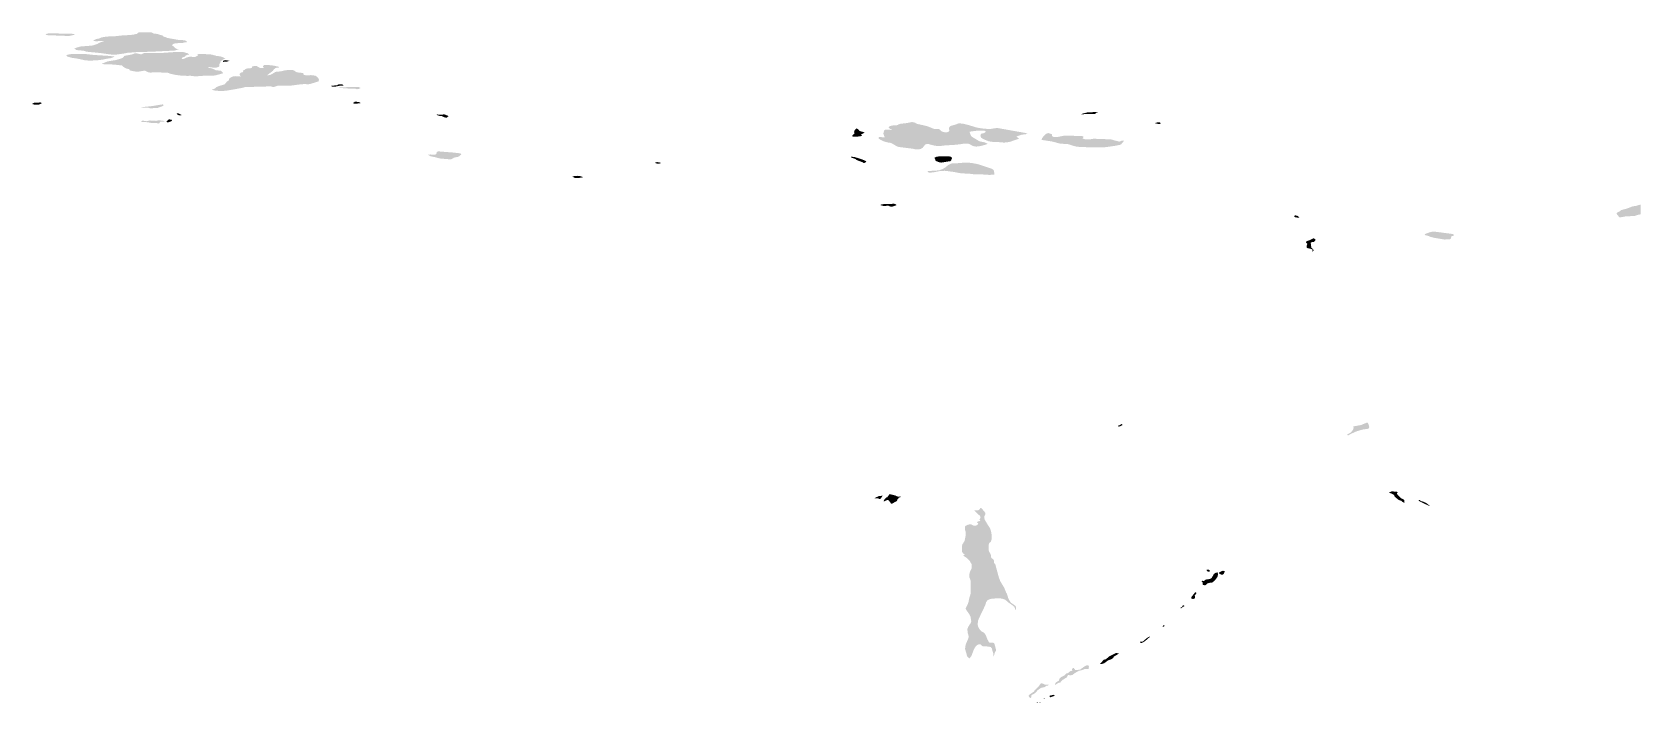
# Model space of a CAD drawing. Header units: inches. Extents: x -180 to 180, y -58 to 84.
# Drawn here: x 89.1 to 180, y 43.4 to 81.3 of the extents above; entities that cross this region are included whole.
import ezdxf

# ---------------------------------------------------------------- set-up
doc = ezdxf.new("R2010")
doc.units = ezdxf.units.IN
doc.header["$MEASUREMENT"] = 0

msp = doc.modelspace()

# ---------------------------------------------------------------- hatches: boundary and pattern name
for points in [[(91.567, 81.141), (91.223, 81.064), (89.976, 81.113), (89.919, 81.149), (89.901, 81.171), (90.07, 81.214), (91.109, 81.199), (91.478, 81.184), (91.567, 81.141)], [(96.527, 81.076), (96.563, 81.03), (96.693, 80.994), (96.755, 80.958), (97.414, 80.842), (97.703, 80.827), (97.832, 80.798), (97.87, 80.763), (97.856, 80.698), (97.747, 80.699), (97.665, 80.678), (97.221, 80.652), (97.113, 80.614), (97.025, 80.536), (97.073, 80.52), (97.115, 80.497), (97.25, 80.363), (97.287, 80.343), (97.417, 80.323), (97.298, 80.273), (97.175, 80.241), (95.856, 80.177), (94.961, 80.15), (94.661, 80.123), (94.565, 80.126), (94.328, 80.076), (93.872, 80.01), (93.655, 80.01), (93.002, 80.102), (92.202, 80.179), (92.092, 80.223), (91.892, 80.249), (91.637, 80.27), (91.524, 80.359), (91.688, 80.419), (91.897, 80.478), (92.247, 80.499), (92.578, 80.533), (92.827, 80.619), (92.981, 80.703), (93.263, 80.791), (92.773, 80.769), (92.593, 80.781), (92.61, 80.81), (92.71, 80.872), (92.765, 80.893), (92.939, 80.926), (93.065, 80.988), (93.359, 81.032), (93.497, 81.039), (93.637, 81.038), (93.889, 81.058), (94.14, 81.089), (94.375, 81.107), (94.612, 81.115), (94.838, 81.139), (95.061, 81.188), (95.16, 81.271), (95.801, 81.28), (95.902, 81.261), (95.984, 81.211), (96.075, 81.193), (96.187, 81.184), (96.471, 81.099), (96.527, 81.076)], [(92.683, 79.685), (92.441, 79.675), (92.154, 79.685), (91.684, 79.791), (91.376, 79.835), (91.126, 79.905), (91.07, 79.981), (91.229, 80.031), (91.426, 80.049), (91.752, 80.052), (92.173, 80.045), (92.593, 79.997), (93.482, 79.941), (93.803, 79.905), (93.604, 79.817), (93.382, 79.784), (93.155, 79.738), (92.926, 79.704), (92.683, 79.685)], [(97.675, 80.158), (97.904, 80.095), (98.018, 80.023), (97.907, 80.004), (97.808, 79.956), (97.76, 79.896), (97.627, 79.85), (97.591, 79.775), (97.652, 79.761), (97.725, 79.781), (97.871, 79.853), (98.065, 79.901), (98.273, 79.874), (98.353, 79.884), (98.499, 79.953), (98.472, 80.009), (98.532, 80.044), (98.596, 80.052), (98.866, 80.045), (99.295, 80.016), (99.371, 79.986), (99.473, 79.97), (99.536, 79.941), (99.727, 79.92), (99.818, 79.898), (99.947, 79.849), (100.061, 79.777), (99.916, 79.738), (99.839, 79.669), (99.805, 79.653), (99.782, 79.628), (99.771, 79.568), (99.749, 79.515), (99.721, 79.492), (99.706, 79.463), (99.722, 79.385), (99.681, 79.323), (99.537, 79.277), (99.388, 79.275), (99.167, 79.306), (99.104, 79.305), (99.042, 79.293), (99.317, 79.227), (99.517, 79.13), (99.751, 79.108), (99.815, 79.096), (99.9, 79.006), (99.929, 78.961), (99.541, 78.853), (99.44, 78.834), (98.82, 78.818), (98.411, 78.788), (98.283, 78.795), (98.054, 78.821), (97.905, 78.81), (97.689, 78.827), (97.555, 78.827), (97.248, 78.868), (96.933, 78.934), (96.871, 78.964), (96.808, 78.985), (96.43, 79.003), (96.347, 79.016), (95.796, 79.001), (95.703, 79.012), (95.531, 79.098), (95.437, 79.099), (95.133, 79.05), (95.02, 79.053), (94.791, 79.087), (94.652, 79.127), (94.632, 79.141), (94.62, 79.192), (94.482, 79.219), (94.314, 79.308), (94.219, 79.402), (93.759, 79.451), (93.479, 79.463), (93.272, 79.458), (93.071, 79.495), (93.405, 79.632), (93.847, 79.702), (94.038, 79.756), (94.257, 79.83), (94.347, 79.942), (94.719, 80.011), (94.815, 80.035), (94.947, 80.089), (94.987, 80.097), (95.281, 80.031), (95.338, 80.042), (95.391, 80.073), (95.498, 80.106), (95.858, 80.11), (96.163, 80.097), (96.277, 80.11), (96.417, 80.104), (97.121, 80.153), (97.587, 80.168), (97.675, 80.158)], [(102.885, 79.254), (102.787, 79.176), (102.746, 79.106), (102.448, 78.877), (102.412, 78.835), (102.587, 78.871), (102.748, 78.95), (102.845, 79.014), (102.95, 79.056), (103.076, 79.056), (103.199, 79.071), (103.433, 79.126), (103.673, 79.15), (103.801, 79.149), (103.926, 79.123), (104.004, 79.063), (104.091, 79.013), (104.404, 78.977), (104.449, 78.964), (104.477, 78.923), (104.452, 78.88), (104.633, 78.835), (104.881, 78.855), (105.015, 78.843), (105.146, 78.819), (105.205, 78.78), (105.256, 78.733), (105.31, 78.666), (105.343, 78.594), (105.313, 78.5), (104.833, 78.353), (104.742, 78.34), (104.519, 78.349), (104.297, 78.335), (103.719, 78.258), (103.003, 78.256), (102.797, 78.188), (102.734, 78.19), (102.673, 78.202), (102.617, 78.225), (102.18, 78.205), (101.692, 78.194), (101.204, 78.192), (101.04, 78.143), (100.541, 78.048), (100.082, 77.975), (99.845, 77.957), (99.5, 77.976), (99.392, 78.001), (99.287, 78.038), (99.439, 78.084), (99.546, 78.179), (99.678, 78.233), (100.019, 78.339), (100.058, 78.38), (100.124, 78.47), (100.163, 78.504), (100.215, 78.536), (100.257, 78.574), (100.263, 78.631), (100.284, 78.679), (100.416, 78.753), (100.516, 78.788), (100.62, 78.797), (100.876, 78.784), (100.956, 78.788), (100.898, 78.812), (100.856, 78.898), (100.865, 78.926), (100.901, 78.98), (100.965, 79.007), (101.031, 79.023), (101.068, 79.096), (101.052, 79.123), (101.149, 79.157), (101.196, 79.204), (101.31, 79.233), (101.543, 79.254), (101.555, 79.313), (101.591, 79.35), (101.643, 79.361), (101.761, 79.372), (101.824, 79.37), (101.912, 79.312), (102.005, 79.264), (102.129, 79.252), (102.251, 79.256), (102.177, 79.313), (102.181, 79.373), (102.225, 79.413), (102.282, 79.43), (102.405, 79.433), (102.79, 79.392), (103.042, 79.332), (103.098, 79.299), (103.052, 79.283), (102.94, 79.271), (102.885, 79.254)], [(100.136, 79.614), (99.915, 79.602), (99.942, 79.671), (99.956, 79.69), (100.068, 79.701), (100.142, 79.684), (100.3, 79.67), (100.136, 79.614)], [(106.27, 78.206), (106.151, 78.199), (106.024, 78.22), (106.058, 78.265), (106.351, 78.273), (106.457, 78.34), (106.64, 78.336), (106.691, 78.317), (106.72, 78.294), (106.719, 78.265), (106.679, 78.265), (106.505, 78.262), (106.472, 78.245), (106.27, 78.206)], [(107.696, 78.131), (107.606, 78.083), (107.482, 78.058), (107.344, 78.099), (107.002, 78.096), (106.416, 78.14), (106.583, 78.168), (107.508, 78.189), (107.573, 78.186), (107.696, 78.131)], [(89.514, 77.189), (89.3, 77.184), (89.179, 77.21), (89.142, 77.227), (89.2, 77.272), (89.282, 77.301), (89.616, 77.311), (89.68, 77.28), (89.666, 77.254), (89.514, 77.189)], [(107.415, 77.243), (107.302, 77.242), (107.27, 77.289), (107.366, 77.347), (107.486, 77.347), (107.594, 77.33), (107.629, 77.32), (107.665, 77.3), (107.679, 77.268), (107.415, 77.243)], [(96.285, 77.027), (96.254, 77.007), (96.21, 76.992), (96.091, 77.003), (95.855, 76.975), (95.766, 76.991), (95.681, 77.021), (95.364, 77.012), (95.27, 77.019), (95.421, 77.056), (95.854, 77.098), (96.528, 77.206), (96.562, 77.154), (96.561, 77.13), (96.424, 77.071), (96.285, 77.027)], [(96.854, 76.199), (96.798, 76.188), (96.754, 76.196), (96.739, 76.207), (96.74, 76.258), (96.833, 76.324), (96.835, 76.345), (96.878, 76.355), (96.99, 76.343), (97.045, 76.315), (97.053, 76.303), (96.974, 76.237), (96.854, 76.199)], [(97.588, 76.599), (97.535, 76.584), (97.43, 76.591), (97.342, 76.629), (97.31, 76.69), (97.382, 76.707), (97.588, 76.599)], [(112.478, 76.621), (112.633, 76.553), (112.661, 76.51), (112.614, 76.499), (112.587, 76.483), (112.575, 76.452), (112.532, 76.45), (112.395, 76.484), (112.297, 76.538), (112.154, 76.549), (112.003, 76.603), (111.969, 76.626), (112.011, 76.633), (112.281, 76.618), (112.394, 76.644), (112.478, 76.621)], [(149.15, 76.66), (148.399, 76.648), (148.448, 76.677), (148.72, 76.747), (149.406, 76.782), (149.268, 76.747), (149.205, 76.677), (149.15, 76.66)], [(96.532, 76.278), (96.614, 76.264), (96.59, 76.221), (96.487, 76.234), (96.351, 76.212), (96.353, 76.177), (96.301, 76.122), (96.109, 76.155), (95.845, 76.16), (95.679, 76.194), (95.311, 76.215), (95.322, 76.262), (95.38, 76.289), (95.594, 76.25), (95.786, 76.294), (96.151, 76.272), (96.271, 76.305), (96.532, 76.278)], [(135.949, 75.41), (135.746, 75.382), (135.452, 75.39), (135.473, 75.463), (135.523, 75.496), (135.593, 75.576), (135.561, 75.636), (135.578, 75.71), (135.614, 75.766), (135.699, 75.845), (135.788, 75.798), (135.849, 75.729), (135.905, 75.694), (136.127, 75.626), (136.169, 75.606), (135.983, 75.522), (135.965, 75.486), (136.021, 75.438), (135.949, 75.41)], [(140.049, 75.829), (140.152, 75.81), (140.274, 75.822), (140.389, 75.796), (140.496, 75.69), (140.547, 75.663), (140.602, 75.644), (140.657, 75.634), (140.816, 75.631), (140.889, 75.652), (140.944, 75.7), (140.94, 75.75), (140.927, 75.799), (140.926, 75.867), (140.95, 75.927), (140.985, 75.965), (141.033, 75.989), (141.299, 76.064), (141.485, 76.137), (141.742, 76.108), (142.001, 76.044), (142.46, 75.904), (142.67, 75.863), (142.927, 75.827), (143.185, 75.814), (143.311, 75.822), (143.56, 75.86), (143.686, 75.864), (145.255, 75.586), (145.31, 75.564), (145.36, 75.53), (145.023, 75.49), (144.803, 75.416), (144.727, 75.366), (144.814, 75.325), (144.883, 75.269), (144.408, 75.102), (144.216, 75.059), (144.02, 75.045), (143.626, 75.084), (143.396, 75.083), (143.17, 75.117), (142.922, 75.217), (142.82, 75.268), (142.729, 75.338), (142.7, 75.449), (142.734, 75.545), (142.868, 75.572), (142.986, 75.633), (143.002, 75.66), (142.942, 75.713), (142.552, 75.721), (142.308, 75.692), (142.086, 75.661), (142.151, 75.458), (142.199, 75.393), (142.265, 75.346), (142.617, 75.133), (142.697, 75.103), (142.93, 75.062), (143.128, 74.97), (142.778, 74.868), (142.626, 74.837), (142.473, 74.82), (142.378, 74.829), (142.287, 74.85), (142.184, 74.9), (142.1, 74.951), (141.987, 74.991), (141.748, 74.983), (141.53, 74.947), (141.31, 74.923), (140.661, 74.882), (140.464, 74.856), (140.268, 74.847), (140.011, 74.895), (139.758, 74.964), (139.681, 74.964), (139.606, 74.946), (139.548, 74.904), (139.512, 74.838), (139.43, 74.749), (139.326, 74.687), (139.215, 74.66), (139.099, 74.657), (138.982, 74.674), (138.866, 74.701), (138.092, 74.797), (138.001, 74.827), (137.915, 74.871), (137.683, 75.009), (137.568, 75.041), (137.447, 75.054), (137.218, 75.124), (137.006, 75.235), (136.962, 75.27), (136.948, 75.326), (136.982, 75.365), (137.166, 75.347), (137.29, 75.349), (137.215, 75.554), (137.269, 75.749), (137.358, 75.782), (137.707, 75.76), (137.594, 75.823), (137.501, 75.91), (137.561, 75.955), (137.625, 75.988), (137.774, 76.016), (137.977, 76.028), (138.039, 76.047), (138.096, 76.081), (138.208, 76.115), (138.431, 76.13), (138.814, 76.2), (138.92, 76.197), (139.018, 76.16), (139.109, 76.108), (139.211, 76.081), (139.529, 76.013), (139.743, 75.953), (140.049, 75.829)], [(146.795, 75.371), (147.06, 75.364), (147.444, 75.438), (147.497, 75.441), (148.432, 75.414), (148.509, 75.387), (148.519, 75.336), (148.489, 75.309), (148.475, 75.272), (148.59, 75.236), (148.892, 75.228), (149.083, 75.262), (149.645, 75.245), (150.104, 75.219), (150.281, 75.164), (150.417, 75.134), (150.531, 75.1), (150.613, 75.12), (150.69, 75.155), (150.757, 75.162), (150.822, 75.157), (150.646, 74.945), (150.58, 74.919), (150.331, 74.867), (149.838, 74.795), (149.597, 74.773), (149.05, 74.772), (148.297, 74.8), (148.092, 74.826), (147.972, 74.857), (147.741, 74.932), (147.627, 74.959), (147.257, 74.984), (147.144, 74.998), (146.925, 75.062), (146.703, 75.114), (146.149, 75.198), (146.186, 75.296), (146.258, 75.394), (146.343, 75.481), (146.438, 75.558), (146.537, 75.582), (146.751, 75.51), (146.748, 75.429), (146.795, 75.371)], [(152.886, 76.122), (152.786, 76.086), (152.559, 76.144), (152.643, 76.175), (152.799, 76.195), (152.835, 76.185), (152.864, 76.163), (152.886, 76.122)], [(113.387, 74.4), (113.353, 74.353), (113.299, 74.317), (113.259, 74.273), (113.19, 74.239), (112.978, 74.197), (112.811, 74.103), (112.782, 74.095), (112.196, 74.146), (112.105, 74.163), (111.912, 74.219), (111.643, 74.273), (111.503, 74.353), (111.57, 74.368), (111.638, 74.374), (111.88, 74.364), (111.949, 74.389), (111.983, 74.456), (111.989, 74.496), (112.008, 74.527), (112.084, 74.549), (112.952, 74.48), (113.286, 74.441), (113.387, 74.4)], [(124.543, 73.85), (124.482, 73.848), (124.366, 73.875), (124.336, 73.91), (124.337, 73.928), (124.43, 73.943), (124.548, 73.934), (124.637, 73.9), (124.653, 73.888), (124.543, 73.85)], [(136.197, 73.914), (136.122, 73.885), (136.051, 73.929), (135.715, 74.06), (135.633, 74.121), (135.449, 74.18), (135.402, 74.202), (135.387, 74.253), (135.628, 74.22), (136.037, 74.09), (136.259, 73.985), (136.197, 73.914)], [(142.185, 73.896), (142.435, 73.852), (142.639, 73.803), (143.344, 73.569), (143.411, 73.521), (143.464, 73.459), (143.491, 73.246), (143.451, 73.231), (143.193, 73.221), (142.842, 73.245), (142.587, 73.253), (142.342, 73.253), (142.126, 73.282), (141.597, 73.311), (141.183, 73.389), (140.754, 73.446), (140.663, 73.452), (140.392, 73.435), (140.027, 73.361), (139.925, 73.355), (139.786, 73.355), (139.686, 73.426), (139.92, 73.449), (140.155, 73.458), (140.381, 73.483), (140.594, 73.565), (140.697, 73.629), (140.884, 73.778), (140.984, 73.832), (141.085, 73.866), (141.19, 73.876), (141.312, 73.872), (141.682, 73.904), (141.932, 73.915), (142.185, 73.896)], [(141.01, 73.999), (140.507, 73.919), (140.409, 73.922), (140.183, 74.005), (140.102, 74.184), (140.194, 74.237), (140.3, 74.257), (140.407, 74.266), (140.849, 74.274), (140.944, 74.265), (141.039, 74.243), (141.079, 74.209), (141.097, 74.168), (141.047, 74.05), (141.01, 73.999)], [(120.261, 73.09), (120.008, 73.045), (119.792, 73.045), (119.64, 73.124), (119.762, 73.155), (119.964, 73.168), (120.079, 73.157), (120.237, 73.107), (120.261, 73.09)], [(137.96, 71.508), (137.712, 71.423), (137.613, 71.434), (137.512, 71.475), (137.458, 71.483), (137.403, 71.477), (137.344, 71.461), (137.266, 71.456), (137.079, 71.502), (137.064, 71.53), (137.082, 71.543), (137.129, 71.556), (137.168, 71.557), (137.282, 71.58), (137.817, 71.588), (137.858, 71.583), (137.934, 71.543), (137.96, 71.508)], [(160.719, 70.823), (160.651, 70.806), (160.505, 70.82), (160.437, 70.851), (160.44, 70.923), (160.449, 70.934), (160.566, 70.924), (160.645, 70.884), (160.719, 70.823)], [(178.862, 70.826), (178.793, 70.822), (178.648, 71.001), (178.628, 71.047), (178.684, 71.106), (178.829, 71.178), (178.891, 71.231), (179.235, 71.325), (179.548, 71.448), (179.716, 71.466), (179.886, 71.523), (180, 71.538), (180, 70.993), (179.881, 70.976), (179.648, 70.899), (179.153, 70.88), (178.862, 70.826)], [(169.201, 69.58), (168.916, 69.571), (168.348, 69.664), (168.144, 69.713), (167.993, 69.776), (167.821, 69.82), (167.789, 69.837), (167.814, 69.873), (167.865, 69.901), (168.06, 69.975), (168.196, 70.008), (168.358, 70.016), (169.375, 69.883), (169.421, 69.856), (169.434, 69.832), (169.418, 69.779), (169.332, 69.77), (169.299, 69.735), (169.263, 69.629), (169.246, 69.601), (169.201, 69.58)], [(161.467, 68.901), (161.422, 68.9), (161.456, 68.966), (161.461, 68.996), (161.364, 69.044), (161.183, 69.082), (161.137, 69.11), (161.125, 69.197), (161.165, 69.334), (161.083, 69.406), (161.111, 69.47), (161.323, 69.541), (161.41, 69.596), (161.505, 69.639), (161.521, 69.634), (161.618, 69.592), (161.609, 69.501), (161.54, 69.437), (161.374, 69.414), (161.351, 69.369), (161.373, 69.293), (161.378, 69.194), (161.394, 69.106), (161.495, 69.016), (161.517, 68.97), (161.507, 68.928), (161.467, 68.901)], [(150.59, 59.019), (150.511, 59.007), (150.472, 59.035), (150.47, 59.054), (150.592, 59.097), (150.666, 59.16), (150.713, 59.122), (150.728, 59.095), (150.59, 59.019)], [(163.635, 58.603), (163.471, 58.509), (163.447, 58.525), (163.432, 58.546), (163.427, 58.579), (163.577, 58.641), (163.727, 58.799), (163.784, 58.93), (163.767, 58.972), (163.761, 59.015), (164.202, 59.096), (164.517, 59.227), (164.573, 59.221), (164.629, 59.112), (164.662, 58.971), (164.616, 58.886), (164.279, 58.838), (163.96, 58.744), (163.635, 58.603)], [(137.179, 55.1), (137.055, 54.927), (136.969, 54.924), (136.903, 54.961), (136.765, 54.946), (136.715, 54.956), (136.795, 55.009), (136.996, 55.093), (137.078, 55.092), (137.156, 55.108), (137.179, 55.1)], [(137.941, 55.093), (138.031, 55.053), (138.172, 55.06), (138.206, 55.034), (138.096, 54.991), (138.017, 54.901), (137.991, 54.821), (137.959, 54.789), (137.87, 54.75), (137.79, 54.697), (137.721, 54.663), (137.661, 54.653), (137.526, 54.826), (137.463, 54.873), (137.276, 54.792), (137.233, 54.791), (137.275, 54.891), (137.384, 55.001), (137.436, 55.016), (137.544, 55.163), (137.577, 55.197), (137.91, 55.11), (137.941, 55.093)], [(166.65, 54.839), (166.645, 54.694), (166.521, 54.768), (166.464, 54.827), (166.382, 54.838), (166.325, 54.865), (166.23, 54.937), (166.12, 55.03), (166.082, 55.077), (166.066, 55.136), (165.992, 55.19), (165.751, 55.295), (165.83, 55.307), (165.931, 55.351), (166.212, 55.324), (166.276, 55.312), (166.23, 55.242), (166.248, 55.165), (166.404, 55.006), (166.479, 54.95), (166.577, 54.908), (166.65, 54.839)], [(168.039, 54.565), (168.081, 54.513), (167.677, 54.698), (167.488, 54.795), (167.442, 54.856), (167.512, 54.857), (167.592, 54.798), (167.711, 54.77), (167.883, 54.69), (168.039, 54.565)], [(142.761, 54.394), (142.976, 54.141), (142.986, 54.086), (142.967, 54.029), (142.927, 53.956), (142.911, 53.878), (142.936, 53.811), (142.918, 53.794), (143.096, 53.489), (143.224, 53.296), (143.26, 53.217), (143.288, 53.134), (143.325, 52.963), (143.333, 52.7), (143.324, 52.614), (143.295, 52.529), (143.264, 52.479), (143.201, 52.443), (143.172, 52.349), (143.156, 52.084), (143.191, 51.944), (143.251, 51.848), (143.295, 51.744), (143.3, 51.632), (143.321, 51.583), (143.418, 51.521), (143.455, 51.471), (143.467, 51.402), (143.473, 51.299), (143.489, 51.277), (143.534, 51.246), (143.736, 50.507), (143.816, 50.283), (144.048, 49.896), (144.141, 49.661), (144.2, 49.55), (144.24, 49.432), (144.272, 49.311), (144.341, 49.181), (144.432, 49.051), (144.607, 48.936), (144.686, 48.871), (144.707, 48.82), (144.714, 48.64), (144.673, 48.679), (144.621, 48.815), (144.536, 48.894), (144.412, 48.986), (144.284, 49.07), (144.125, 49.209), (144.049, 49.249), (143.968, 49.276), (143.819, 49.309), (143.732, 49.312), (143.382, 49.291), (143.236, 49.263), (143.105, 49.199), (143.027, 49.105), (142.972, 48.918), (142.651, 48.247), (142.574, 48.072), (142.546, 47.885), (142.557, 47.738), (142.579, 47.684), (142.67, 47.537), (142.745, 47.452), (142.801, 47.416), (142.864, 47.392), (142.905, 47.362), (142.94, 47.323), (143.006, 47.223), (143.089, 47.001), (143.178, 46.844), (143.218, 46.795), (143.319, 46.807), (143.384, 46.806), (143.447, 46.792), (143.486, 46.752), (143.54, 46.575), (143.579, 46.406), (143.581, 46.361), (143.509, 46.23), (143.491, 46.175), (143.482, 46.116), (143.463, 46.069), (143.432, 46.029), (143.419, 46.222), (143.37, 46.358), (143.352, 46.476), (143.282, 46.559), (143.048, 46.593), (142.829, 46.605), (142.796, 46.62), (142.747, 46.671), (142.692, 46.711), (142.636, 46.716), (142.578, 46.701), (142.479, 46.644), (142.406, 46.555), (142.35, 46.459), (142.304, 46.358), (142.209, 46.089), (142.15, 45.999), (142.077, 45.917), (142.016, 45.962), (141.962, 46.013), (141.93, 46.088), (141.916, 46.171), (141.83, 46.451), (141.867, 46.694), (142.011, 47.03), (142.039, 47.14), (142.017, 47.245), (141.984, 47.348), (141.963, 47.544), (141.964, 47.587), (142.016, 47.701), (142.076, 47.808), (142.149, 47.902), (142.182, 48.013), (142.135, 48.29), (142.029, 48.477), (141.897, 48.655), (141.873, 48.702), (141.866, 48.75), (141.98, 48.972), (142.02, 49.078), (142.067, 49.312), (142.109, 49.44), (142.142, 49.569), (142.153, 50.217), (142.143, 50.312), (142.071, 50.515), (142.066, 50.63), (142.1, 50.776), (142.147, 50.89), (142.208, 50.998), (142.207, 51.223), (142.091, 51.429), (142.006, 51.521), (141.873, 51.63), (141.772, 51.69), (141.722, 51.736), (141.772, 51.752), (141.808, 51.789), (141.721, 51.847), (141.668, 51.933), (141.661, 52.273), (141.682, 52.359), (141.748, 52.455), (141.803, 52.556), (141.856, 52.794), (141.874, 53.039), (141.839, 53.138), (141.824, 53.34), (141.852, 53.389), (141.964, 53.456), (142.142, 53.496), (142.18, 53.484), (142.319, 53.405), (142.371, 53.403), (142.424, 53.411), (142.526, 53.447), (142.583, 53.537), (142.509, 53.588), (142.553, 53.653), (142.68, 53.674), (142.689, 53.73), (142.643, 53.737), (142.683, 53.816), (142.706, 53.896), (142.67, 53.968), (142.467, 54.149), (142.335, 54.281), (142.552, 54.279), (142.616, 54.304), (142.666, 54.358), (142.693, 54.416), (142.761, 54.394)], [(155.645, 50.822), (155.554, 50.811), (155.513, 50.837), (155.483, 50.87), (155.467, 50.914), (155.569, 50.934), (155.64, 50.91), (155.654, 50.845), (155.645, 50.822)], [(155.921, 50.302), (155.792, 50.202), (155.608, 50.177), (155.516, 50.146), (155.449, 50.078), (155.397, 50.041), (155.289, 50.061), (155.243, 50.095), (155.243, 50.213), (155.195, 50.265), (155.218, 50.298), (155.327, 50.293), (155.434, 50.369), (155.68, 50.401), (155.773, 50.482), (155.885, 50.684), (156.002, 50.757), (156.097, 50.772), (156.123, 50.671), (156.101, 50.559), (156.044, 50.452), (155.921, 50.302)], [(156.405, 50.658), (156.365, 50.634), (156.326, 50.639), (156.196, 50.702), (156.168, 50.732), (156.213, 50.785), (156.376, 50.862), (156.456, 50.86), (156.488, 50.843), (156.483, 50.751), (156.405, 50.658)], [(154.81, 49.312), (154.715, 49.268), (154.611, 49.294), (154.613, 49.381), (154.825, 49.647), (154.9, 49.63), (154.883, 49.566), (154.802, 49.468), (154.83, 49.348), (154.81, 49.312)], [(154.081, 48.79), (154.043, 48.739), (154.001, 48.756), (153.992, 48.773), (154.092, 48.832), (154.126, 48.904), (154.199, 48.905), (154.228, 48.892), (154.205, 48.857), (154.081, 48.79)], [(153.101, 47.763), (153.054, 47.706), (153.004, 47.713), (152.984, 47.728), (153.049, 47.797), (153.079, 47.809), (153.101, 47.763)], [(152.002, 46.897), (151.816, 46.787), (151.754, 46.788), (151.723, 46.829), (151.715, 46.853), (151.864, 46.869), (152.04, 47.015), (152.166, 47.11), (152.235, 47.143), (152.289, 47.142), (152.002, 46.897)], [(148.6, 45.318), (148.415, 45.247), (148.262, 45.217), (148.005, 45.07), (147.914, 44.99), (147.784, 44.959), (147.658, 44.977), (147.622, 44.945), (147.61, 44.887), (147.563, 44.836), (147.31, 44.678), (147.207, 44.554), (147.098, 44.531), (146.897, 44.404), (146.933, 44.513), (146.974, 44.566), (147.141, 44.663), (147.155, 44.766), (147.247, 44.856), (147.43, 44.945), (147.558, 45.062), (147.658, 45.093), (147.769, 45.191), (147.886, 45.226), (147.873, 45.3), (147.924, 45.383), (147.965, 45.378), (148.056, 45.262), (148.13, 45.258), (148.324, 45.282), (148.612, 45.485), (148.707, 45.521), (148.773, 45.526), (148.812, 45.51), (148.826, 45.486), (148.825, 45.456), (148.803, 45.414), (148.837, 45.363), (148.791, 45.324), (148.6, 45.318)], [(149.688, 45.642), (149.539, 45.591), (149.447, 45.593), (149.666, 45.84), (149.796, 45.876), (149.962, 46.022), (150.309, 46.2), (150.349, 46.213), (150.553, 46.209), (150.235, 46.012), (150.195, 45.933), (150.057, 45.849), (149.954, 45.822), (149.883, 45.783), (149.688, 45.642)], [(146.208, 44.498), (146.356, 44.425), (146.568, 44.44), (146.516, 44.375), (146.437, 44.376), (146.296, 44.281), (146.173, 44.269), (146.112, 44.246), (145.914, 44.104), (145.887, 44.048), (145.767, 43.941), (145.587, 43.845), (145.556, 43.665), (145.439, 43.737), (145.426, 43.81), (145.462, 43.871), (145.666, 43.999), (145.748, 44.072), (145.773, 44.129), (145.852, 44.193), (145.89, 44.249), (145.94, 44.273), (146.112, 44.5), (146.208, 44.498)], [(146.359, 43.625), (146.332, 43.62), (146.288, 43.625), (146.274, 43.63), (146.284, 43.639), (146.31, 43.652), (146.333, 43.647), (146.35, 43.644), (146.359, 43.625)], [(146.714, 43.744), (146.683, 43.716), (146.609, 43.74), (146.613, 43.797), (146.622, 43.813), (146.825, 43.86), (146.884, 43.829), (146.899, 43.804), (146.714, 43.744)], [(145.882, 43.46), (145.896, 43.455), (145.914, 43.455), (145.931, 43.457), (145.941, 43.445), (145.944, 43.426), (145.931, 43.426), (145.907, 43.422), (145.894, 43.42), (145.887, 43.433), (145.882, 43.444), (145.869, 43.45), (145.869, 43.458), (145.882, 43.46)], [(146.046, 43.409), (146.032, 43.407), (146.028, 43.42), (146.049, 43.434), (146.089, 43.449), (146.101, 43.44), (146.086, 43.429), (146.07, 43.421), (146.046, 43.409)]]:
    msp.add_hatch(color=256).paths.add_polyline_path(points, flags=0)

doc.saveas('drawing.dxf')
